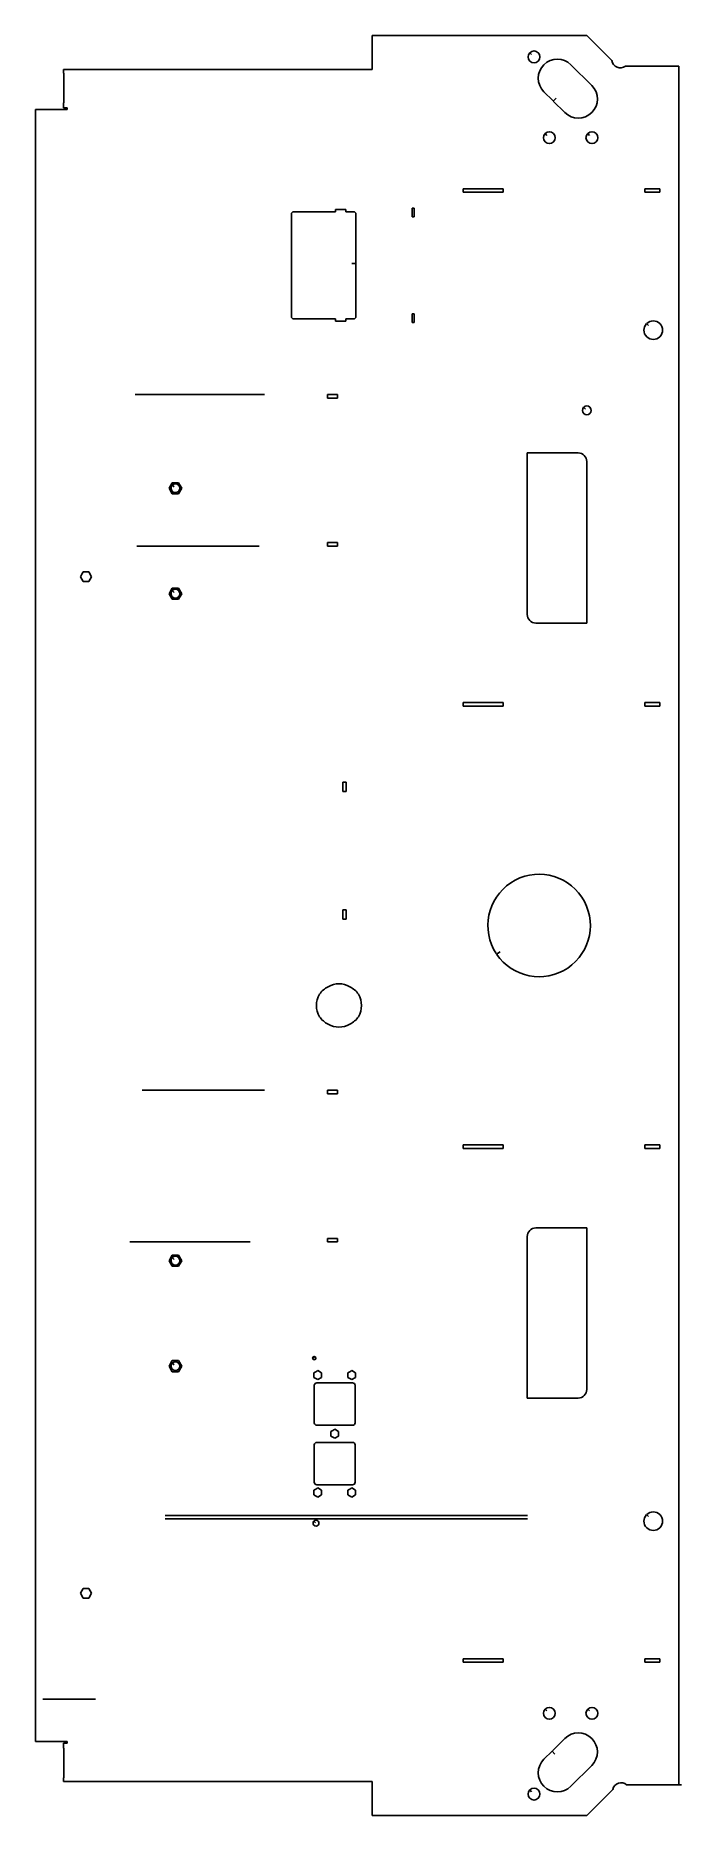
# Model space of a CAD drawing. Extents: x 1237 to 1995, y 5 to 2097.
import ezdxf

# ---------------------------------------------------------------- set-up
doc = ezdxf.new("R2010")
doc.units = 0

msp = doc.modelspace()

# ---------------------------------------------------------------- linework, layer by layer
for p, q in [((1632.12, 2057.05), (1632.12, 2097.05)), ((1632.12, 2097.05), (1884.38, 2097.05)), ((1884.38, 2097.05), (1913.82, 2067.61)), ((1819.49, 2074.79), (1817.41, 2076.88)), ((1269.54, 2052.95), (1269.54, 2057.05)), ((1269.54, 2057.05), (1632.12, 2057.05)), ((1270.04, 2052.95), (1269.54, 2052.95)), ((1270.04, 2018.05), (1270.04, 2052.95)), ((1890.23, 2038.35), (1865.71, 2062.87)), ((1929.65, 2061.05), (1992.5, 2061.05)), ((1992.5, 2061.05), (1992.5, 41)), ((1833.96, 2031.13), (1844.5, 2020.59)), ((1236.95, 91.95), (1236.95, 2010.05)), ((1236.95, 2010.05), (1274.04, 2010.05)), ((1269.54, 2011.95), (1269.54, 2018.05)), ((1269.54, 2018.05), (1270.04, 2018.05)), ((1274.04, 2011.95), (1269.54, 2011.95)), ((1274.04, 2010.05), (1274.04, 2011.95)), ((1848.5, 2023.59), (1845, 2020.09)), ((1845, 2020.09), (1858.48, 2006.6)), ((1837.49, 1979.79), (1835.41, 1981.88)), ((1887.49, 1979.79), (1885.41, 1981.88)), ((1786.01, 1917.05), (1739.11, 1917.05)), ((1739.11, 1917.05), (1739.11, 1915)), ((1739.11, 1915), (1739.11, 1912.95)), ((1739.11, 1912.95), (1786.01, 1912.95)), ((1786.01, 1912.95), (1786.01, 1917.05)), ((1970.32, 1917.05), (1952.42, 1917.05)), ((1952.42, 1917.05), (1952.42, 1915)), ((1952.42, 1915), (1952.42, 1912.95)), ((1952.42, 1912.95), (1970.32, 1912.95)), ((1970.32, 1912.95), (1970.32, 1917.05)), ((1537.42, 1887), (1537.42, 1767)), ((1589.24, 1889.95), (1540.37, 1889.95)), ((1601.14, 1892.78), (1589.24, 1892.78)), ((1589.24, 1892.78), (1589.24, 1889.95)), ((1601.14, 1889.95), (1601.14, 1892.78)), ((1610.27, 1889.95), (1601.14, 1889.95)), ((1613.22, 1829.33), (1613.22, 1887)), ((1681.41, 1894.05), (1679.31, 1894.05)), ((1679.31, 1894.05), (1679.31, 1892.72)), ((1679.31, 1892.72), (1679.31, 1883.95)), ((1679.31, 1883.95), (1681.41, 1883.95)), ((1681.41, 1883.95), (1681.41, 1894.05)), ((1608.27, 1829.33), (1613.22, 1829.33)), ((1613.22, 1767), (1613.22, 1828.63)), ((1540.37, 1764.05), (1589.24, 1764.05)), ((1589.24, 1764.05), (1589.24, 1761.22)), ((1589.24, 1761.22), (1601.14, 1761.22)), ((1601.14, 1761.22), (1601.14, 1764.05)), ((1601.14, 1764.05), (1610.27, 1764.05)), ((1681.41, 1770.05), (1679.31, 1770.05)), ((1679.31, 1770.05), (1679.31, 1768.72)), ((1679.31, 1768.72), (1679.31, 1759.95)), ((1679.31, 1759.95), (1681.41, 1759.95)), ((1681.41, 1759.95), (1681.41, 1770.05)), ((1956.75, 1756.42), (1954.67, 1758.51)), ((1353.84, 1675.1), (1505.64, 1675.1)), ((1579.62, 1673), (1579.62, 1675.05)), ((1579.62, 1675.05), (1591.52, 1675.05)), ((1591.52, 1675.05), (1591.52, 1670.95)), ((1579.62, 1670.95), (1579.62, 1673)), ((1591.52, 1670.95), (1579.62, 1670.95)), ((1882.73, 1658.06), (1880.65, 1660.14)), ((1844.36, 1606.45), (1814.41, 1606.45)), ((1814.41, 1606.45), (1814.41, 1416.5)), ((1874.36, 1606.45), (1844.36, 1606.45)), ((1884.31, 1406.55), (1884.31, 1596.5)), ((1393.67, 1565), (1397.43, 1571.5)), ((1397.43, 1571.5), (1404.93, 1571.5)), ((1404.93, 1571.5), (1408.68, 1565)), ((1397.43, 1558.5), (1393.67, 1565)), ((1404.93, 1558.5), (1397.43, 1558.5)), ((1399.55, 1566.56), (1397.47, 1568.64)), ((1408.68, 1565), (1404.93, 1558.5)), ((1355.92, 1496.9), (1499.41, 1496.9)), ((1579.62, 1499), (1579.62, 1501.05)), ((1579.62, 1501.05), (1591.52, 1501.05)), ((1579.62, 1496.95), (1579.62, 1499)), ((1591.52, 1496.95), (1579.62, 1496.95)), ((1591.52, 1501.05), (1591.52, 1496.95)), ((1291.24, 1463.8), (1292.86, 1466.6)), ((1292.86, 1466.6), (1299.32, 1466.6)), ((1299.32, 1466.6), (1302.56, 1461)), ((1289.62, 1461), (1291.24, 1463.8)), ((1292.86, 1455.4), (1289.62, 1461)), ((1299.32, 1455.4), (1292.86, 1455.4)), ((1302.56, 1461), (1299.32, 1455.4)), ((1393.67, 1441), (1397.43, 1447.5)), ((1397.43, 1447.5), (1404.93, 1447.5)), ((1399.55, 1442.56), (1397.47, 1444.64)), ((1404.93, 1447.5), (1408.68, 1441)), ((1397.43, 1434.5), (1393.67, 1441)), ((1404.93, 1434.5), (1397.43, 1434.5)), ((1408.68, 1441), (1404.93, 1434.5)), ((1824.36, 1406.55), (1884.31, 1406.55)), ((1786.01, 1313.05), (1739.11, 1313.05)), ((1739.11, 1313.05), (1739.11, 1311)), ((1739.11, 1311), (1739.11, 1308.95)), ((1739.11, 1308.95), (1786.01, 1308.95)), ((1786.01, 1308.95), (1786.01, 1313.05)), ((1970.32, 1313.05), (1952.42, 1313.05)), ((1952.42, 1313.05), (1952.42, 1311)), ((1952.42, 1311), (1952.42, 1308.95)), ((1952.42, 1308.95), (1970.32, 1308.95)), ((1970.32, 1308.95), (1970.32, 1313.05)), ((1597.69, 1208.55), (1597.69, 1219.45)), ((1597.69, 1219.45), (1599.74, 1219.45)), ((1599.74, 1219.45), (1601.79, 1219.45)), ((1601.79, 1219.45), (1601.79, 1208.55)), ((1601.79, 1208.55), (1597.69, 1208.55)), ((1597.69, 1058.55), (1597.69, 1069.45)), ((1597.69, 1069.45), (1599.74, 1069.45)), ((1599.74, 1069.45), (1601.79, 1069.45)), ((1601.79, 1069.45), (1601.79, 1058.55)), ((1601.79, 1058.55), (1597.69, 1058.55)), ((1782.56, 1020.09), (1778.46, 1017.32)), ((1505.64, 857.3), (1362.16, 857.3)), ((1591.52, 857.25), (1579.62, 857.25)), ((1579.62, 857.25), (1579.62, 855.2)), ((1579.62, 855.2), (1579.62, 853.15)), ((1579.62, 853.15), (1591.52, 853.15)), ((1591.52, 853.15), (1591.52, 857.25)), ((1786.01, 793.05), (1739.11, 793.05)), ((1739.11, 793.05), (1739.11, 791)), ((1739.11, 791), (1739.11, 788.95)), ((1739.11, 788.95), (1786.01, 788.95)), ((1786.01, 788.95), (1786.01, 793.05)), ((1970.32, 793.05), (1952.42, 793.05)), ((1952.42, 793.05), (1952.42, 791)), ((1952.42, 791), (1952.42, 788.95)), ((1952.42, 788.95), (1970.32, 788.95)), ((1970.32, 788.95), (1970.32, 793.05)), ((1854.36, 695.45), (1824.36, 695.45)), ((1884.31, 695.45), (1854.36, 695.45)), ((1884.31, 505.5), (1884.31, 695.45)), ((1347.6, 679.1), (1489.01, 679.1)), ((1579.62, 681.2), (1579.62, 683.25)), ((1579.62, 683.25), (1591.52, 683.25)), ((1579.62, 679.15), (1579.62, 681.2)), ((1591.52, 679.15), (1579.62, 679.15)), ((1591.52, 683.25), (1591.52, 679.15)), ((1814.41, 685.5), (1814.41, 495.55)), ((1393.67, 657), (1397.43, 663.5)), ((1397.43, 650.5), (1393.67, 657)), ((1397.43, 663.5), (1404.93, 663.5)), ((1404.93, 650.5), (1397.43, 650.5)), ((1399.55, 658.56), (1397.47, 660.64)), ((1404.93, 663.5), (1408.68, 657)), ((1408.68, 657), (1404.93, 650.5)), ((1393.67, 533), (1397.43, 539.5)), ((1397.43, 526.5), (1393.67, 533)), ((1397.43, 539.5), (1404.93, 539.5)), ((1404.93, 526.5), (1397.43, 526.5)), ((1399.55, 534.56), (1397.47, 536.64)), ((1404.93, 539.5), (1408.68, 533)), ((1408.68, 533), (1404.93, 526.5)), ((1564.23, 542.46), (1562.85, 543.84)), ((1563.67, 525.16), (1565.97, 526.48)), ((1563.67, 519.84), (1563.67, 525.16)), ((1565.97, 526.48), (1568.27, 527.81)), ((1568.27, 527.81), (1572.87, 525.16)), ((1572.87, 525.16), (1572.87, 519.84)), ((1603.67, 525.16), (1605.97, 526.48)), ((1603.67, 519.84), (1603.67, 525.16)), ((1605.97, 526.48), (1608.27, 527.81)), ((1608.27, 527.81), (1612.87, 525.16)), ((1612.87, 525.16), (1612.87, 519.84)), ((1568.27, 517.19), (1563.67, 519.84)), ((1564.32, 510.5), (1564.32, 466.5)), ((1588.27, 513.45), (1567.27, 513.45)), ((1572.87, 519.84), (1568.27, 517.19)), ((1609.27, 513.45), (1588.27, 513.45)), ((1608.27, 517.19), (1603.67, 519.84)), ((1612.87, 519.84), (1608.27, 517.19)), ((1612.22, 466.5), (1612.22, 510.5)), ((1814.41, 495.55), (1874.36, 495.55)), ((1567.27, 463.55), (1609.27, 463.55)), ((1564.32, 440.5), (1564.32, 396.5)), ((1588.27, 443.45), (1567.27, 443.45)), ((1583.67, 456.16), (1585.97, 457.48)), ((1583.67, 450.84), (1583.67, 456.16)), ((1588.27, 448.19), (1583.67, 450.84)), ((1585.97, 457.48), (1588.27, 458.81)), ((1588.27, 458.81), (1592.87, 456.16)), ((1592.87, 450.84), (1588.27, 448.19)), ((1609.27, 443.45), (1588.27, 443.45)), ((1592.87, 456.16), (1592.87, 450.84)), ((1612.22, 396.5), (1612.22, 440.5)), ((1563.67, 387.16), (1565.97, 388.48)), ((1563.67, 381.84), (1563.67, 387.16)), ((1568.27, 379.19), (1563.67, 381.84)), ((1565.97, 388.48), (1568.27, 389.81)), ((1567.27, 393.55), (1609.27, 393.55)), ((1568.27, 389.81), (1572.87, 387.16)), ((1572.87, 381.84), (1568.27, 379.19)), ((1572.87, 387.16), (1572.87, 381.84)), ((1603.67, 387.16), (1605.97, 388.48)), ((1603.67, 381.84), (1603.67, 387.16)), ((1608.27, 379.19), (1603.67, 381.84)), ((1605.97, 388.48), (1608.27, 389.81)), ((1608.27, 389.81), (1612.87, 387.16)), ((1612.87, 381.84), (1608.27, 379.19)), ((1612.87, 387.16), (1612.87, 381.84)), ((1389.22, 357.5), (1814.81, 357.5)), ((1956.75, 356.42), (1954.67, 358.51)), ((1814.81, 353.5), (1389.22, 353.5)), ((1565.88, 348.82), (1563.79, 350.9)), ((1289.62, 266), (1291.24, 268.8)), ((1292.86, 260.4), (1289.62, 266)), ((1291.24, 268.8), (1292.86, 271.6)), ((1292.86, 271.6), (1299.32, 271.6)), ((1299.32, 260.4), (1292.86, 260.4)), ((1299.32, 271.6), (1302.56, 266)), ((1302.56, 266), (1299.32, 260.4)), ((1786.01, 189.05), (1739.11, 189.05)), ((1739.11, 189.05), (1739.11, 187)), ((1786.01, 184.95), (1786.01, 189.05)), ((1970.32, 189.05), (1952.42, 189.05)), ((1952.42, 189.05), (1952.42, 187)), ((1970.32, 184.95), (1970.32, 189.05)), ((1739.11, 187), (1739.11, 184.95)), ((1739.11, 184.95), (1786.01, 184.95)), ((1952.42, 187), (1952.42, 184.95)), ((1952.42, 184.95), (1970.32, 184.95)), ((1307.24, 141.5), (1245.57, 141.5)), ((1837.49, 127.79), (1835.41, 129.88)), ((1887.49, 127.79), (1885.41, 129.88)), ((1274.04, 91.95), (1236.95, 91.95)), ((1269.54, 83.95), (1269.54, 90.05)), ((1269.54, 90.05), (1274.04, 90.05)), ((1270.04, 83.95), (1269.54, 83.95)), ((1270.04, 49.05), (1270.04, 83.95)), ((1274.04, 90.05), (1274.04, 91.95)), ((1858.48, 95.4), (1843.99, 80.9)), ((1843.49, 80.4), (1833.96, 70.87)), ((1846.99, 76.9), (1843.49, 80.4)), ((1865.71, 39.13), (1890.23, 63.65)), ((1269.54, 44.95), (1269.54, 49.05)), ((1269.54, 49.05), (1270.04, 49.05)), ((1632.12, 44.95), (1269.54, 44.95)), ((1632.12, 4.95), (1632.12, 44.95)), ((1819.49, 32.79), (1817.41, 34.88)), ((1914.97, 35.54), (1884.38, 4.95)), ((1992.45, 40.95), (1931.18, 40.95)), ((1995.45, 40.95), (1992.45, 40.95)), ((1884.38, 4.95), (1632.12, 4.95))]:
    msp.add_line(p, q)
for centre, radius, start, end in [((1822.36, 2072), 6.95, 135.408, 135.05829), ((1849.84, 2047), 22.44, 45, 224.98195), ((1923.67, 2069), 9.95, 188.03236, 306.95053), ((1874.36, 2022.48), 22.46, 225, 45), ((1840.36, 1977), 6.95, 135.408, 135.05829), ((1890.36, 1977), 6.95, 135.408, 135.05829), ((1540.37, 1887), 2.95, 90, 180), ((1610.27, 1887), 2.95, 0, 90), ((1540.37, 1767), 2.95, 180, 270), ((1610.27, 1767), 2.95, 270, 0), ((1962.45, 1750.8), 10.95, 135.25892, 135.03699), ((1884.36, 1656.5), 5.2, 135.54566, 135), ((1874.36, 1596.5), 9.95, 0, 90), ((1401.18, 1565), 5.2, 135.54566, 135), ((1401.18, 1441), 5.2, 135.54566, 135), ((1824.36, 1416.5), 9.95, 180, 270), ((1828.36, 1051), 60.2, 214.01738, 213.35222), ((1593.27, 957), 26.45, 150.01331, 209.98669), ((1593.09, 954.26), 27.78, 130.88321, 144.92517), ((1593.09, 954.26), 27.78, 116.86025, 130.88321), ((1593.27, 957), 25.45, 60.00936, 120.01014), ((1593.45, 954.26), 27.77, 35.07483, 63.15816), ((1593.27, 957), 26.45, 330.01331, 29.98669), ((1593.09, 959.74), 27.77, 215.07483, 243.13976), ((1593.45, 959.74), 27.77, 296.84184, 324.92517), ((1593.27, 957), 25.45, 239.98986, 299.99064), ((1824.36, 685.5), 9.95, 90, 180), ((1401.18, 657), 5.2, 135.54566, 135), ((1564.27, 542.5), 1.95, 136.66028, 135), ((1401.18, 533), 5.2, 135.54566, 135), ((1567.27, 510.5), 2.95, 90, 180), ((1609.27, 510.5), 2.95, 0, 90), ((1874.36, 505.5), 9.95, 270, 0), ((1567.27, 466.5), 2.95, 180, 270), ((1609.27, 466.5), 2.95, 270, 0), ((1567.27, 440.5), 2.95, 90, 180), ((1609.27, 440.5), 2.95, 0, 90), ((1567.27, 396.5), 2.95, 180, 270), ((1609.27, 396.5), 2.95, 270, 0), ((1962.45, 350.8), 10.95, 135.25892, 135.03699), ((1566.27, 348.5), 3.45, 135.93919, 135), ((1840.36, 125), 6.95, 135.408, 135.05829), ((1890.36, 125), 6.95, 135.408, 135.05829), ((1874.36, 79.52), 22.44, 315, 135), ((1849.84, 55), 22.45, 135.01805, 315), ((1924.69, 33.41), 9.95, 49.28002, 167.63982), ((1822.36, 30), 6.95, 135.408, 135.05829)]:
    msp.add_arc(centre, radius, start, end)

doc.saveas('drawing.dxf')
